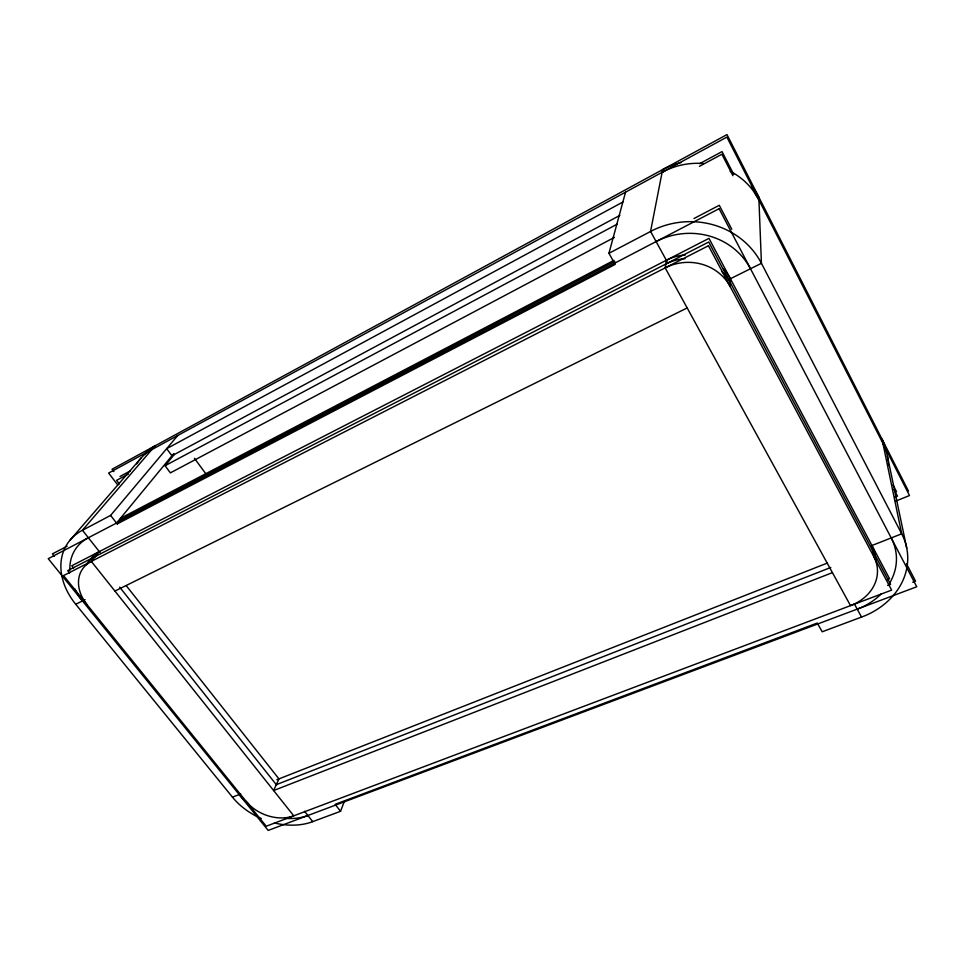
<?xml version="1.0" encoding="UTF-8"?>
<svg xmlns="http://www.w3.org/2000/svg" width="965" height="965" viewBox="0 0 965 965"><rect width="100%" height="100%" fill="white"/><g stroke="black" fill="none" stroke-linecap="round" stroke-linejoin="round"><path stroke-width="1.45" d="M875.412 556.66A44.161 36.598 -3.9 0 0 871.938 545.514L873.771 556.528A44.776 36.935 -3.5 0 1 850.527 605.634L665.187 267.884L666.345 260.273A47.044 44.233 -7.9 0 1 685.427 254.917M177.693 435.541L110.601 515.419L117.211 523.923L615.188 264.386L608.939 253.3L625.537 192.168M274.446 822.976A60.638 44.462 23 0 0 310.875 822.313L340.548 811.3L344.276 801.565M87.152 604.802A39.022 29.469 32.4 0 1 91.325 561.401L99.311 551.594A38.54 29.288 32.5 0 0 90.939 558.663M117.211 523.923L121.095 519.206L614.789 261.37M614.391 237.39L170.383 472.862L165.051 465.721L174.243 454.527M116.536 523.054L173.76 453.574M69.77 540.46L141.276 457.832M150.118 450.583L151.807 449.606A59.179 47.333 34 0 0 136.801 463.839M622.859 202.047L166.668 448.665L171.939 455.782L619.892 215.364M119.998 476.457L130.48 470.799M699.746 163.628L722.025 151.602L733.702 174.376M128.429 473.972L116.596 480.353L119.346 483.947M699.456 166.33L721.892 154.243L732.905 175.702M165.051 465.721L617.359 224.061M110.601 515.419L80.602 531.269A66.09 50.228 32.5 0 0 75.728 604.271L232.469 797.174A60.638 44.462 23 0 0 261.274 818.537M608.939 253.3L653.438 229.984A80.674 75.861 -8 0 1 761.421 263.312L901.696 533.814A75.716 62.761 -3.9 0 1 864.23 616.056L822.192 631.785L817.271 623.052L335.132 804.34L340.548 811.3M67.104 546.214L52.436 553.874L54.33 556.226M613.921 260.369L120.456 518.326L121.095 519.206M693.944 218.536L719.275 205.292L731.808 229.284M664.62 170.998L662.099 172.301A70.988 67.864 -19.8 0 1 703.28 163.543M75.728 604.271L85.101 599.615M729.371 279.247L761.421 263.312L758.828 197.125A70.554 67.49 -20.5 0 0 751.446 185.763M114.919 591.062L687.164 307.944M894.724 497.325L897.498 496.191L894.06 489.496M895.52 501.185L909.5 495.528L726.886 137.102L108.623 473.067L117.802 485.033M232.469 797.174L240.671 793.954M276.846 779.72L827.138 563.15M871.274 545.78L901.696 533.814L882.046 439.171A66.561 57.321 -7.4 0 1 886.075 449.943M275.507 784.991L830.781 567.468M832.421 572.643L273.626 790.54L278.945 778.888L126.27 585.707M886.763 579.832L889.573 578.759L708.973 238.367L71.784 565.743L73.642 568.059M887.788 585.466L890.599 584.404L708.72 242.022L67.683 570.641L69.576 572.993M912.745 582.221L915.556 581.159L906.509 563.825M91.325 561.401L293.758 815.835A35.777 26.043 22.9 0 1 246.063 801.288M119.696 587.166L276.666 785.136M100.155 552.668L82.435 530.231L155.063 445.83A58.865 47.176 34.1 0 0 144.557 454.02M304.53 811.251L312.756 821.661M113.882 471.62L112.061 469.231L726.983 134.581L908.487 491.113M194.423 458.279L205.991 474.008M667.117 261.672L650.555 231.419L662.629 169.599A70.554 67.49 -20.5 0 1 681.061 162.578M854.339 603.885L861.576 617.105M758.936 200.02L753.195 190.756A70.988 67.864 -19.8 0 0 730.203 171.239M893.12 485.045L896.557 491.74M882.915 443.345L886.352 451.958A66.959 57.574 -7.2 0 1 888.138 460.956M887.462 456.421L906.738 548.144M665.187 267.884A47.743 44.776 -6.9 0 1 730.228 286.641L730.396 278.74A47.044 44.233 -7.9 0 0 723.436 269.114M86.066 564.827A38.781 29.384 32.4 0 1 95.342 556.467M665.766 264.048A47.382 44.499 -7.4 0 1 684.993 258.668M721.579 271.274A47.382 44.499 -7.4 0 1 730.312 282.661M82.447 600.93A56.44 42.894 32.5 0 1 74.751 588.831M69.89 570.556A56.44 42.894 32.5 0 1 88.37 537.746M307.883 815.509A51.796 37.973 23 0 1 284.687 818.284M248.572 803.809A51.796 37.973 23 0 1 239.151 794.545M656.116 241.576A68.901 64.788 -8 0 1 750.493 268.752M888.331 463.236A66.959 57.574 -7.2 0 1 888.403 465.528M891.214 537.927A64.667 53.606 -3.9 0 1 888.367 585.14M881.202 593.909A64.667 53.606 -3.9 0 1 857.21 609.132M872.855 550.979A44.462 36.767 -3.7 0 1 876.353 562.173M719.106 208.705L48.25 558.675L268.186 830.419L916.75 586.768L719.106 208.705M708.467 245.737L63.533 575.61L266.231 826.221L891.636 590.11L708.467 245.737"/></g></svg>
